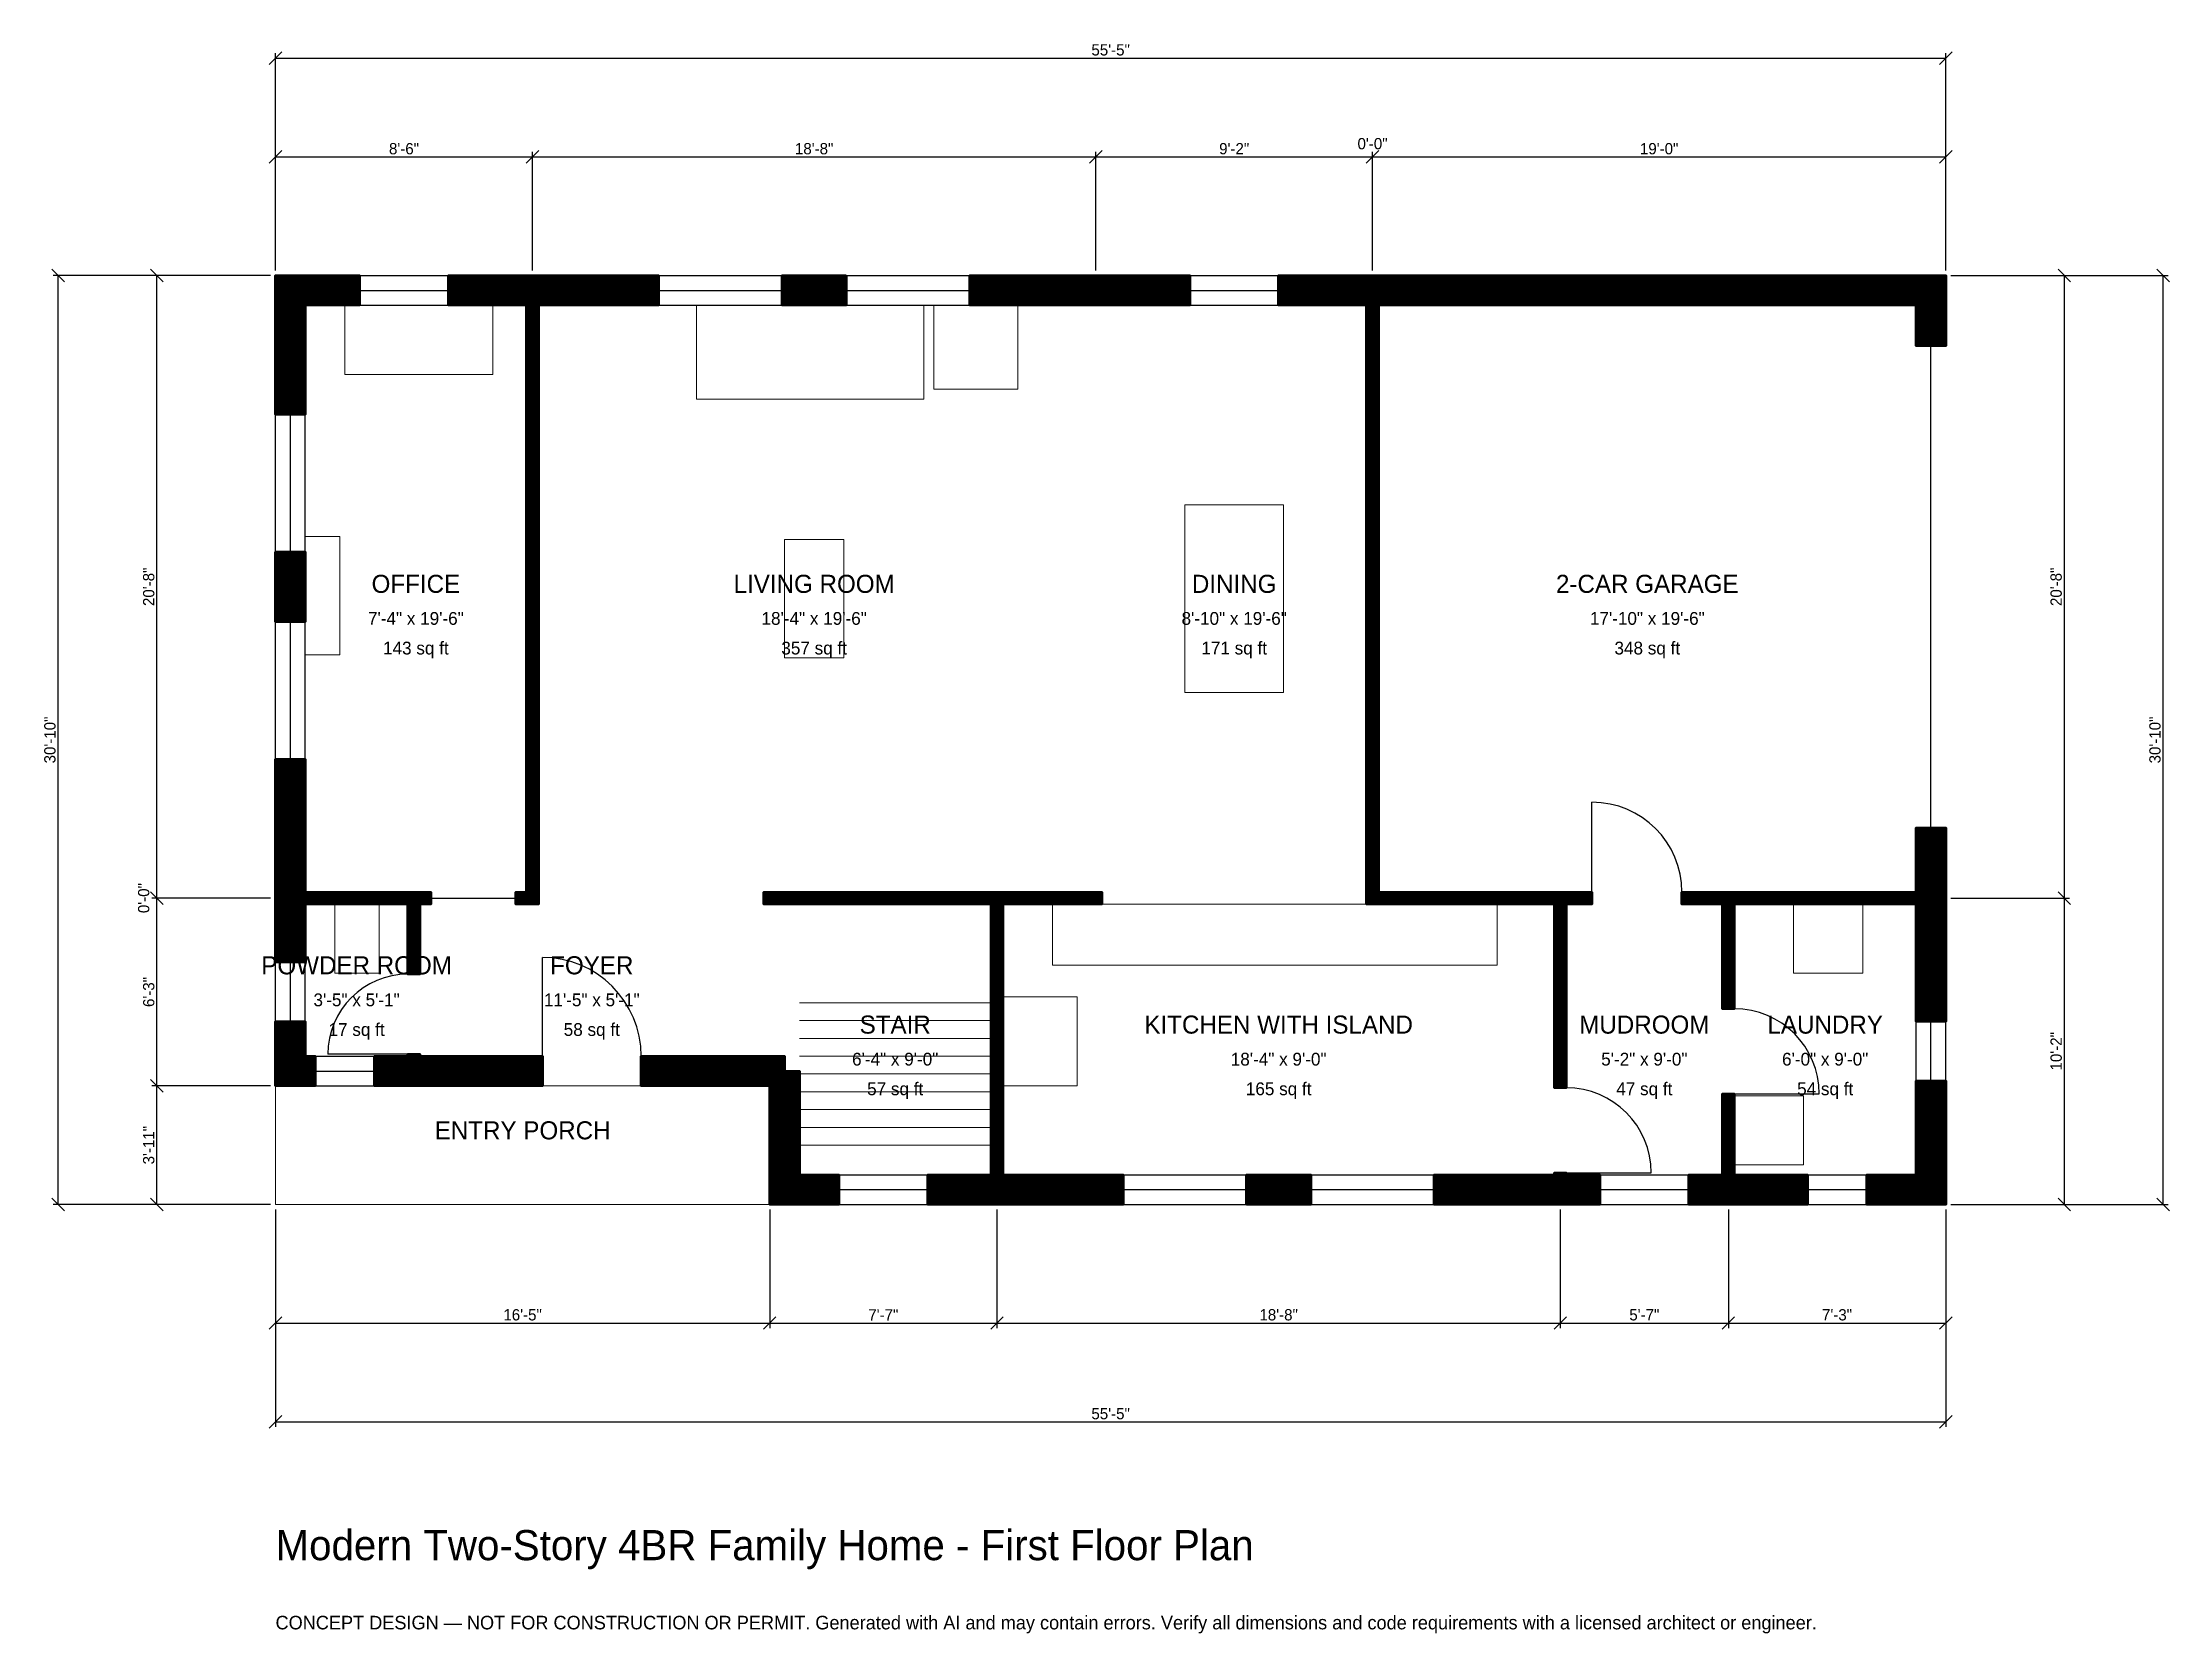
# Model space of a CAD drawing. Header units: inches. Extents: x -93 to 754, y -171 to 463.
import ezdxf
from ezdxf.enums import TextEntityAlignment as Align

# ---------------------------------------------------------------- set-up
doc = ezdxf.new("R2010")
doc.units = ezdxf.units.IN
doc.header["$MEASUREMENT"] = 0
doc.linetypes.add('DASHED', pattern=[0.6, 0.5, -0.1])
for name, color, linetype, lineweight in [('A-ANNO-DIMS', 1, 'Continuous', 13), ('A-ANNO-TEXT', 7, 'Continuous', 18), ('A-AREA-IDEN', 7, 'Continuous', 18), ('A-DOOR', 2, 'Continuous', 25), ('A-FLOR-FIXT', 9, 'Continuous', 13), ('A-FLOR-STRS', 3, 'Continuous', 18), ('A-FURN', 9, 'Continuous', 13), ('A-GLAZ', 4, 'Continuous', 25), ('A-SITE-PAVE', 8, 'Continuous', 13), ('A-WALL', 7, 'Continuous', 50), ('A-WALL-PATT', 8, 'Continuous', 13)]:
    doc.layers.add(name, color=color, linetype=linetype, lineweight=lineweight)
doc.dimstyles.new('PLAN', dxfattribs={"dimtxt": 4.5, "dimasz": 3, "dimexe": 2, "dimexo": 2, "dimgap": 1, "dimtad": 1, "dimdec": 0, "dimlunit": 4, "dimtsz": 2.5, "dimcen": 2.5, "dimclrd": 1, "dimclre": 1, "dimazin": 3, "dimtfac": 1, "dimtmove": 0, "dimatfit": 3})

msp = doc.modelspace()

# ---------------------------------------------------------------- hatches: boundary and pattern name
at = {"layer": 'A-WALL-PATT'}
h = msp.add_hatch(dxfattribs=at)
h.set_pattern_fill('ANSI31', color=8, scale=0.8)
h.paths.add_polyline_path([(281.4961, 0), (259.8425, 0), (259.8425, 11.811), (281.4961, 11.811), (285.0394, 11.811), (285.0394, 119.685), (194.4882, 119.685), (194.4882, 124.4094), (285.0394, 124.4094), (289.7638, 124.4094), (329.1339, 124.4094), (329.1339, 119.685), (289.7638, 119.685), (289.7638, 11.811), (293.3071, 11.811), (337.5984, 11.811), (337.5984, 0), (293.3071, 0), (289.7638, 0), (289.7638, 0), (285.0394, 0), (285.0394, 0), (281.4961, 0)])
h.paths.add_polyline_path([(208.6614, 0), (208.6614, 0), (196.8504, 0), (196.8504, 0), (196.8504, 0), (196.8504, 0), (196.8504, 11.811), (196.8504, 11.811), (196.8504, 47.2441), (145.6693, 47.2441), (145.6693, 59.0551), (202.7559, 59.0551), (202.7559, 53.1496), (208.6614, 53.1496), (208.6614, 11.811), (224.4094, 11.811), (224.4094, 0), (208.6614, 0)])
h.paths.add_polyline_path([(61.0236, 47.2441), (57.4803, 47.2441), (57.4803, 47.2441), (52.7559, 47.2441), (52.7559, 47.2441), (49.2126, 47.2441), (39.3701, 47.2441), (39.3701, 59.0551), (49.2126, 59.0551), (52.7559, 59.0551), (52.7559, 59.8425), (57.4803, 59.8425), (57.4803, 59.0551), (61.0236, 59.0551), (106.2992, 59.0551), (106.2992, 47.2441), (61.0236, 47.2441)])
h.paths.add_polyline_path([(11.811, 47.2441), (11.811, 47.2441), (0, 47.2441), (0, 47.2441), (0, 47.2441), (0, 59.0551), (0, 59.0551), (0, 72.8346), (11.811, 72.8346), (11.811, 59.0551), (15.748, 59.0551), (15.748, 47.2441), (11.811, 47.2441)])
h.paths.add_polyline_path([(0, 116.1417), (0, 119.685), (0, 119.685), (0, 124.4094), (0, 124.4094), (0, 127.9528), (0, 177.3622), (11.811, 177.3622), (11.811, 127.9528), (11.811, 124.4094), (52.7559, 124.4094), (57.4803, 124.4094), (61.811, 124.4094), (61.811, 119.685), (57.4803, 119.685), (57.4803, 91.7323), (52.7559, 91.7323), (52.7559, 119.685), (11.811, 119.685), (11.811, 116.1417), (11.811, 96.4567), (0, 96.4567), (0, 116.1417)])
h.paths.add_polyline_path([(0, 260.0394), (11.811, 260.0394), (11.811, 232.0866), (0, 232.0866), (0, 260.0394)])
h.paths.add_polyline_path([(0, 358.2677), (0, 358.2677), (0, 370.0787), (0, 370.0787), (0, 370.0788), (11.811, 370.0788), (11.811, 370.0787), (33.4646, 370.0787), (33.4646, 358.2677), (11.811, 358.2677), (11.811, 314.7638), (0, 314.7638), (0, 358.2677)])
h.paths.add_polyline_path([(96.4567, 370.0787), (100, 370.0787), (100, 370.0788), (104.7244, 370.0788), (104.7244, 370.0787), (108.2677, 370.0787), (152.5591, 370.0787), (152.5591, 358.2677), (108.2677, 358.2677), (104.7244, 358.2677), (104.7244, 124.4094), (104.7244, 119.685), (100, 119.685), (95.6693, 119.685), (95.6693, 124.4094), (100, 124.4094), (100, 358.2677), (96.4567, 358.2677), (68.8976, 358.2677), (68.8976, 370.0787), (96.4567, 370.0787)])
h.paths.add_polyline_path([(227.3622, 370.0787), (227.3622, 358.2677), (201.7717, 358.2677), (201.7717, 370.0787), (227.3622, 370.0787)])
h.paths.add_polyline_path([(320.8661, 370.0787), (332.6772, 370.0787), (364.1732, 370.0787), (364.1732, 358.2677), (332.6772, 358.2677), (320.8661, 358.2677), (276.5748, 358.2677), (276.5748, 370.0787), (320.8661, 370.0787)])
h.paths.add_polyline_path([(431.1024, 370.0787), (434.6457, 370.0787), (434.6457, 370.0788), (439.3701, 370.0788), (439.3701, 370.0787), (442.9134, 370.0787), (653.5433, 370.0787), (653.5433, 370.0788), (665.3543, 370.0788), (665.3543, 370.0787), (665.3544, 370.0787), (665.3544, 358.2677), (665.3543, 358.2677), (665.3543, 342.126), (653.5433, 342.126), (653.5433, 358.2677), (442.9134, 358.2677), (439.3701, 358.2677), (439.3701, 124.4094), (509.4488, 124.4094), (514.1732, 124.4094), (524.4094, 124.4094), (524.4094, 119.685), (514.1732, 119.685), (514.1732, 46.4567), (509.4488, 46.4567), (509.4488, 119.685), (439.3701, 119.685), (434.6457, 119.685), (434.6457, 119.685), (434.6457, 124.4094), (434.6457, 124.4094), (434.6457, 358.2677), (431.1024, 358.2677), (399.6063, 358.2677), (399.6063, 370.0787), (431.1024, 370.0787)])
h.paths.add_polyline_path([(665.3543, 127.9528), (665.3543, 124.4094), (665.3544, 124.4094), (665.3544, 119.685), (665.3543, 119.685), (665.3543, 116.1417), (665.3543, 72.8346), (653.5433, 72.8346), (653.5433, 116.1417), (653.5433, 119.685), (581.1024, 119.685), (581.1024, 77.9528), (576.378, 77.9528), (576.378, 119.685), (560.2362, 119.685), (560.2362, 124.4094), (576.378, 124.4094), (581.1024, 124.4094), (653.5433, 124.4094), (653.5433, 127.9528), (653.5433, 150), (665.3543, 150), (665.3543, 127.9528)])
h.paths.add_polyline_path([(665.3543, 11.811), (665.3544, 11.811), (665.3544, 0), (665.3544, 0), (665.3543, 0), (665.3543, 0), (653.5433, 0), (653.5433, 0), (633.8583, 0), (633.8583, 11.811), (653.5433, 11.811), (653.5433, 49.2126), (665.3543, 49.2126), (665.3543, 11.811)])
h.paths.add_polyline_path([(584.6457, 0), (581.1024, 0), (581.1024, 0), (576.378, 0), (576.378, 0), (572.8346, 0), (562.9921, 0), (562.9921, 11.811), (572.8346, 11.811), (576.378, 11.811), (576.378, 44.0945), (581.1024, 44.0945), (581.1024, 11.811), (584.6457, 11.811), (610.2362, 11.811), (610.2362, 0), (584.6457, 0)])
h.paths.add_polyline_path([(517.7165, 0), (514.1732, 0), (514.1732, 0), (509.4488, 0), (509.4488, 0), (505.9055, 0), (461.6142, 0), (461.6142, 11.811), (505.9055, 11.811), (509.4488, 11.811), (509.4488, 12.5984), (514.1732, 12.5984), (514.1732, 11.811), (517.7165, 11.811), (527.5591, 11.811), (527.5591, 0), (517.7165, 0)])
h.paths.add_polyline_path([(386.811, 0), (386.811, 11.811), (412.4016, 11.811), (412.4016, 0), (386.811, 0)])

# ---------------------------------------------------------------- linework, layer by layer
at = {"layer": 'A-DOOR', "linetype": 'DASHED'}
msp.add_line((659.4488, 150), (659.4488, 342.126), dxfattribs=at)
at = {"layer": 'A-DOOR'}
for p, q in [((524.4094, 124.4094), (524.4094, 160.2362)), ((61.811, 122.0472), (95.6693, 122.0472)), ((106.2992, 59.0551), (106.2992, 98.4252)), ((52.7559, 59.8425), (20.8661, 59.8425)), ((581.1024, 44.0945), (614.9606, 44.0945)), ((514.1732, 12.5984), (548.0315, 12.5984))]:
    msp.add_line(p, q, dxfattribs=at)
for centre, radius, start, end in [((524.4094, 124.4094), 35.8268, 0, 90), ((106.2992, 59.0551), 39.3701, 0, 90), ((52.7559, 59.8425), 31.8898, 90, 180), ((581.1024, 44.0945), 33.8583, 0, 90), ((514.1732, 12.5984), 33.8583, 0, 90)]:
    msp.add_arc(centre, radius, start, end, dxfattribs=at)
at = {"layer": 'A-FLOR-FIXT'}
for points in [[(23.622, 92.126), (41.3386, 92.126), (41.3386, 119.685), (23.622, 119.685)], [(309.4488, 95.2756), (486.6142, 95.2756), (486.6142, 119.685), (309.4488, 119.685)]]:
    msp.add_lwpolyline(points, close=True, dxfattribs=at)
at = {"layer": 'A-FLOR-STRS'}
for p, q in [((208.6614, 80.315), (285.0394, 80.315)), ((208.6614, 73.2283), (285.0394, 73.2283)), ((208.6614, 66.1417), (285.0394, 66.1417)), ((208.6614, 59.0551), (285.0394, 59.0551)), ((208.6614, 51.9685), (285.0394, 51.9685)), ((208.6614, 44.8819), (285.0394, 44.8819)), ((208.6614, 37.7953), (285.0394, 37.7953)), ((208.6614, 30.7087), (285.0394, 30.7087)), ((208.6614, 23.622), (285.0394, 23.622))]:
    msp.add_line(p, q, dxfattribs=at)
at = {"layer": 'A-FURN'}
for points in [[(27.5591, 330.7087), (86.6142, 330.7087), (86.6142, 358.2677), (27.5591, 358.2677)], [(167.7165, 320.8661), (258.2677, 320.8661), (258.2677, 358.2677), (167.7165, 358.2677)], [(262.2047, 324.8031), (295.6693, 324.8031), (295.6693, 358.2677), (262.2047, 358.2677)], [(362.2047, 203.937), (401.5748, 203.937), (401.5748, 278.7402), (362.2047, 278.7402)], [(11.811, 218.8976), (25.5906, 218.8976), (25.5906, 266.1417), (11.811, 266.1417)], [(202.7559, 217.7165), (226.378, 217.7165), (226.378, 264.9606), (202.7559, 264.9606)], [(604.7244, 92.126), (632.2835, 92.126), (632.2835, 119.685), (604.7244, 119.685)], [(289.7638, 47.2441), (319.2913, 47.2441), (319.2913, 82.6772), (289.7638, 82.6772)], [(581.1024, 15.748), (608.6614, 15.748), (608.6614, 43.3071), (581.1024, 43.3071)]]:
    msp.add_lwpolyline(points, close=True, dxfattribs=at)
at = {"layer": 'A-GLAZ'}
for p, q in [((33.4646, 370.0787), (68.8976, 370.0787)), ((152.5591, 370.0787), (201.7717, 370.0787)), ((227.3622, 370.0787), (276.5748, 370.0787)), ((364.1732, 370.0787), (399.6063, 370.0787)), ((33.4646, 364.1732), (68.8976, 364.1732)), ((33.4646, 358.2677), (68.8976, 358.2677)), ((152.5591, 364.1732), (201.7717, 364.1732)), ((152.5591, 358.2677), (201.7717, 358.2677)), ((227.3622, 364.1732), (276.5748, 364.1732)), ((227.3622, 358.2677), (276.5748, 358.2677)), ((364.1732, 364.1732), (399.6063, 364.1732)), ((364.1732, 358.2677), (399.6063, 358.2677)), ((0, 260.0394), (0, 314.7638)), ((5.9055, 260.0394), (5.9055, 314.7638)), ((11.811, 260.0394), (11.811, 314.7638)), ((0, 177.3622), (0, 232.0866)), ((5.9055, 177.3622), (5.9055, 232.0866)), ((11.811, 177.3622), (11.811, 232.0866)), ((0, 72.8346), (0, 96.4567)), ((5.9055, 72.8346), (5.9055, 96.4567)), ((11.811, 72.8346), (11.811, 96.4567)), ((653.5433, 49.2126), (653.5433, 72.8346)), ((659.4488, 49.2126), (659.4488, 72.8346)), ((665.3543, 49.2126), (665.3543, 72.8346)), ((15.748, 59.0551), (39.3701, 59.0551)), ((15.748, 53.1496), (39.3701, 53.1496)), ((15.748, 47.2441), (39.3701, 47.2441)), ((224.4094, 11.811), (259.8425, 11.811)), ((337.5984, 11.811), (386.811, 11.811)), ((412.4016, 11.811), (461.6142, 11.811)), ((527.5591, 11.811), (562.9921, 11.811)), ((610.2362, 11.811), (633.8583, 11.811)), ((224.4094, 5.9055), (259.8425, 5.9055)), ((224.4094, 0), (259.8425, 0)), ((337.5984, 5.9055), (386.811, 5.9055)), ((337.5984, 0), (386.811, 0)), ((412.4016, 5.9055), (461.6142, 5.9055)), ((412.4016, 0), (461.6142, 0)), ((527.5591, 5.9055), (562.9921, 5.9055)), ((527.5591, 0), (562.9921, 0)), ((610.2362, 5.9055), (633.8583, 5.9055)), ((610.2362, 0), (633.8583, 0))]:
    msp.add_line(p, q, dxfattribs=at)
at = {"layer": 'A-SITE-PAVE', "linetype": 'DASHED'}
msp.add_lwpolyline([(0, 0), (196.8504, 0), (196.8504, 47.2441), (0, 47.2441)], close=True, dxfattribs=at)
at = {"layer": 'A-WALL'}
for points in [[(0, 358.2677), (0, 358.2677), (0, 370.0787), (0, 370.0787), (0, 370.0788), (11.811, 370.0788), (11.811, 370.0787), (33.4646, 370.0787), (33.4646, 358.2677), (11.811, 358.2677), (11.811, 314.7638), (0, 314.7638), (0, 358.2677)], [(96.4567, 370.0787), (100, 370.0787), (100, 370.0788), (104.7244, 370.0788), (104.7244, 370.0787), (108.2677, 370.0787), (152.5591, 370.0787), (152.5591, 358.2677), (108.2677, 358.2677), (104.7244, 358.2677), (104.7244, 124.4094), (104.7244, 119.685), (100, 119.685), (95.6693, 119.685), (95.6693, 124.4094), (100, 124.4094), (100, 358.2677), (96.4567, 358.2677), (68.8976, 358.2677), (68.8976, 370.0787), (96.4567, 370.0787)], [(227.3622, 370.0787), (227.3622, 358.2677), (201.7717, 358.2677), (201.7717, 370.0787), (227.3622, 370.0787)], [(320.8661, 370.0787), (332.6772, 370.0787), (364.1732, 370.0787), (364.1732, 358.2677), (332.6772, 358.2677), (320.8661, 358.2677), (276.5748, 358.2677), (276.5748, 370.0787), (320.8661, 370.0787)], [(431.1024, 370.0787), (434.6457, 370.0787), (434.6457, 370.0788), (439.3701, 370.0788), (439.3701, 370.0787), (442.9134, 370.0787), (653.5433, 370.0787), (653.5433, 370.0788), (665.3543, 370.0788), (665.3543, 370.0787), (665.3544, 370.0787), (665.3544, 358.2677), (665.3543, 358.2677), (665.3543, 342.126), (653.5433, 342.126), (653.5433, 358.2677), (442.9134, 358.2677), (439.3701, 358.2677), (439.3701, 124.4094), (509.4488, 124.4094), (514.1732, 124.4094), (524.4094, 124.4094), (524.4094, 119.685), (514.1732, 119.685), (514.1732, 46.4567), (509.4488, 46.4567), (509.4488, 119.685), (439.3701, 119.685), (434.6457, 119.685), (434.6457, 119.685), (434.6457, 124.4094), (434.6457, 124.4094), (434.6457, 358.2677), (431.1024, 358.2677), (399.6063, 358.2677), (399.6063, 370.0787), (431.1024, 370.0787)], [(0, 260.0394), (11.811, 260.0394), (11.811, 232.0866), (0, 232.0866), (0, 260.0394)], [(0, 116.1417), (0, 119.685), (0, 119.685), (0, 124.4094), (0, 124.4094), (0, 127.9528), (0, 177.3622), (11.811, 177.3622), (11.811, 127.9528), (11.811, 124.4094), (52.7559, 124.4094), (57.4803, 124.4094), (61.811, 124.4094), (61.811, 119.685), (57.4803, 119.685), (57.4803, 91.7323), (52.7559, 91.7323), (52.7559, 119.685), (11.811, 119.685), (11.811, 116.1417), (11.811, 96.4567), (0, 96.4567), (0, 116.1417)], [(665.3543, 127.9528), (665.3543, 124.4094), (665.3544, 124.4094), (665.3544, 119.685), (665.3543, 119.685), (665.3543, 116.1417), (665.3543, 72.8346), (653.5433, 72.8346), (653.5433, 116.1417), (653.5433, 119.685), (581.1024, 119.685), (581.1024, 77.9528), (576.378, 77.9528), (576.378, 119.685), (560.2362, 119.685), (560.2362, 124.4094), (576.378, 124.4094), (581.1024, 124.4094), (653.5433, 124.4094), (653.5433, 127.9528), (653.5433, 150), (665.3543, 150), (665.3543, 127.9528)], [(281.4961, 0), (259.8425, 0), (259.8425, 11.811), (281.4961, 11.811), (285.0394, 11.811), (285.0394, 119.685), (194.4882, 119.685), (194.4882, 124.4094), (285.0394, 124.4094), (289.7638, 124.4094), (329.1339, 124.4094), (329.1339, 119.685), (289.7638, 119.685), (289.7638, 11.811), (293.3071, 11.811), (337.5984, 11.811), (337.5984, 0), (293.3071, 0), (289.7638, 0), (289.7638, 0), (285.0394, 0), (285.0394, 0), (281.4961, 0)], [(11.811, 47.2441), (11.811, 47.2441), (0, 47.2441), (0, 47.2441), (0, 47.2441), (0, 59.0551), (0, 59.0551), (0, 72.8346), (11.811, 72.8346), (11.811, 59.0551), (15.748, 59.0551), (15.748, 47.2441), (11.811, 47.2441)], [(61.0236, 47.2441), (57.4803, 47.2441), (57.4803, 47.2441), (52.7559, 47.2441), (52.7559, 47.2441), (49.2126, 47.2441), (39.3701, 47.2441), (39.3701, 59.0551), (49.2126, 59.0551), (52.7559, 59.0551), (52.7559, 59.8425), (57.4803, 59.8425), (57.4803, 59.0551), (61.0236, 59.0551), (106.2992, 59.0551), (106.2992, 47.2441), (61.0236, 47.2441)], [(208.6614, 0), (208.6614, 0), (196.8504, 0), (196.8504, 0), (196.8504, 0), (196.8504, 0), (196.8504, 11.811), (196.8504, 11.811), (196.8504, 47.2441), (145.6693, 47.2441), (145.6693, 59.0551), (202.7559, 59.0551), (202.7559, 53.1496), (208.6614, 53.1496), (208.6614, 11.811), (224.4094, 11.811), (224.4094, 0), (208.6614, 0)], [(584.6457, 0), (581.1024, 0), (581.1024, 0), (576.378, 0), (576.378, 0), (572.8346, 0), (562.9921, 0), (562.9921, 11.811), (572.8346, 11.811), (576.378, 11.811), (576.378, 44.0945), (581.1024, 44.0945), (581.1024, 11.811), (584.6457, 11.811), (610.2362, 11.811), (610.2362, 0), (584.6457, 0)], [(665.3543, 11.811), (665.3544, 11.811), (665.3544, 0), (665.3544, 0), (665.3543, 0), (665.3543, 0), (653.5433, 0), (653.5433, 0), (633.8583, 0), (633.8583, 11.811), (653.5433, 11.811), (653.5433, 49.2126), (665.3543, 49.2126), (665.3543, 11.811)], [(386.811, 0), (386.811, 11.811), (412.4016, 11.811), (412.4016, 0), (386.811, 0)], [(517.7165, 0), (514.1732, 0), (514.1732, 0), (509.4488, 0), (509.4488, 0), (505.9055, 0), (461.6142, 0), (461.6142, 11.811), (505.9055, 11.811), (509.4488, 11.811), (509.4488, 12.5984), (514.1732, 12.5984), (514.1732, 11.811), (517.7165, 11.811), (527.5591, 11.811), (527.5591, 0), (517.7165, 0)]]:
    msp.add_lwpolyline(points, close=True, dxfattribs=at)

# ---------------------------------------------------------------- texts
at = {"layer": 'A-ANNO-TEXT'}
for s, height, p in [('Modern Two-Story 4BR Family Home - First Floor Plan', 12, (0, -141.7323)), ('CONCEPT DESIGN — NOT FOR CONSTRUCTION OR PERMIT. Generated with AI and may contain errors. Verify all dimensions and code requirements with a licensed architect or engineer.', 5.4, (0, -169.2913))]:
    msp.add_text(s, height=height, dxfattribs=at).set_placement(p)
at = {"layer": 'A-AREA-IDEN'}
for s, height, p in [('OFFICE', 7.2, (55.9055, 247.2441)), ('LIVING ROOM', 7.2, (214.5669, 247.2441)), ('DINING', 7.2, (381.8898, 247.2441)), ('2-CAR GARAGE', 7.2, (546.4567, 247.2441)), ('7\'-4" x 19\'-6"', 5.1, (55.9055, 233.4646)), ('18\'-4" x 19\'-6"', 5.1, (214.5669, 233.4646)), ('8\'-10" x 19\'-6"', 5.1, (381.8898, 233.4646)), ('17\'-10" x 19\'-6"', 5.1, (546.4567, 233.4646)), ('143 sq ft', 5.1, (55.9055, 221.6535)), ('357 sq ft', 5.1, (214.5669, 221.6535)), ('171 sq ft', 5.1, (381.8898, 221.6535)), ('348 sq ft', 5.1, (546.4567, 221.6535)), ('POWDER ROOM', 7.2, (32.2835, 95.2756)), ('FOYER', 7.2, (125.9843, 95.2756)), ('3\'-5" x 5\'-1"', 5.1, (32.2835, 81.4961)), ('11\'-5" x 5\'-1"', 5.1, (125.9843, 81.4961)), ('17 sq ft', 5.1, (32.2835, 69.685)), ('58 sq ft', 5.1, (125.9843, 69.685)), ('STAIR', 7.2, (246.8504, 71.6535)), ('KITCHEN WITH ISLAND', 7.2, (399.6063, 71.6535)), ('MUDROOM', 7.2, (545.2756, 71.6535)), ('LAUNDRY', 7.2, (617.3228, 71.6535)), ('6\'-4" x 9\'-0"', 5.1, (246.8504, 57.874)), ('18\'-4" x 9\'-0"', 5.1, (399.6063, 57.874)), ('5\'-2" x 9\'-0"', 5.1, (545.2756, 57.874)), ('6\'-0" x 9\'-0"', 5.1, (617.3228, 57.874)), ('57 sq ft', 5.1, (246.8504, 46.063)), ('165 sq ft', 5.1, (399.6063, 46.063)), ('47 sq ft', 5.1, (545.2756, 46.063)), ('54 sq ft', 5.1, (617.3228, 46.063)), ('ENTRY PORCH', 7.2, (98.4252, 29.5276))]:
    msp.add_text(s, height=height, dxfattribs=at).set_placement(p, align=Align.MIDDLE_CENTER)

# ---------------------------------------------------------------- dimensions: what is measured, and where the dimension line sits
at = {"layer": 'A-ANNO-DIMS'}
for base, p1, p2, text in [((0, 456.6929), (0, 370.0787), (665.3543, 370.0787), '55\'-5"'), ((437.0079, 417.3228), (437.0079, 370.0787), (437.0079, 370.0787), '0\'-0"'), ((0, 417.3228), (0, 370.0787), (102.3622, 370.0787), '8\'-6"'), ((102.3622, 417.3228), (102.3622, 370.0787), (326.7717, 370.0787), '18\'-8"'), ((326.7717, 417.3228), (326.7717, 370.0787), (437.0079, 370.0787), '9\'-2"'), ((437.0079, 417.3228), (437.0079, 370.0787), (665.3543, 370.0787), '19\'-0"'), ((0, -47.2441), (0, 0), (196.8504, 0), '16\'-5"'), ((0, -86.6142), (0, 0), (665.3543, 0), '55\'-5"'), ((196.8504, -47.2441), (196.8504, 0), (287.4016, 0), '7\'-7"'), ((287.4016, -47.2441), (287.4016, 0), (511.811, 0), '18\'-8"'), ((511.811, -47.2441), (511.811, 0), (578.7402, 0), '5\'-7"'), ((578.7402, -47.2441), (578.7402, 0), (665.3543, 0), '7\'-3"')]:
    msp.add_linear_dim(base=base, p1=p1, p2=p2, text=text, dimstyle='PLAN', dxfattribs=at).render()
for base, p1, p2, text in [((-86.6142, 0), (0, 0), (0, 370.0787), '30\'-10"'), ((-47.2441, 122.0472), (0, 122.0472), (0, 370.0787), '20\'-8"'), ((712.5984, 122.0472), (665.3543, 122.0472), (665.3543, 370.0787), '20\'-8"'), ((751.9685, 0), (665.3543, 0), (665.3543, 370.0787), '30\'-10"'), ((-47.2441, 122.0472), (0, 122.0472), (0, 122.0472), '0\'-0"'), ((-47.2441, 47.2441), (0, 47.2441), (0, 122.0472), '6\'-3"'), ((712.5984, 0), (665.3543, 0), (665.3543, 122.0472), '10\'-2"'), ((-47.2441, 0), (0, 0), (0, 47.2441), '3\'-11"')]:
    msp.add_linear_dim(base=base, p1=p1, p2=p2, angle=90, text=text, dimstyle='PLAN', dxfattribs=at).render()

doc.saveas('drawing.dxf')
